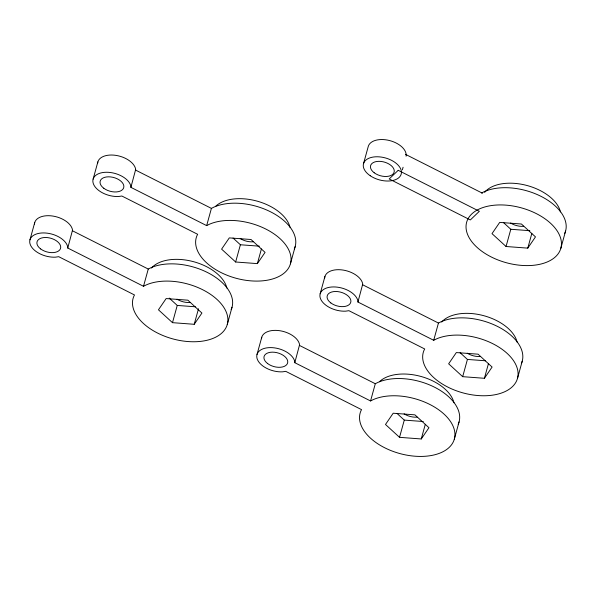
<?xml version="1.0" encoding="UTF-8"?>
<svg xmlns="http://www.w3.org/2000/svg" width="596" height="596" viewBox="0 0 596 596"><rect width="100%" height="100%" fill="white"/><g stroke="black" fill="none" stroke-linecap="round" stroke-linejoin="round"><path stroke-width="0.89" d="M67.75 248.025L67.788 247.303A19.549 11.376 15.4 0 0 45.289 232.984A19.549 11.376 15.4 0 0 30.411 244.934A19.549 11.376 15.4 0 0 55.502 257.167L58.721 256.69L134.517 294.975L133.958 296.003A48.865 28.444 15.4 0 0 184.887 341.247A48.865 28.444 15.4 0 0 223.195 306.448A48.865 28.444 15.4 0 0 146.065 285.007L143.509 286.289L67.75 248.025L72.533 230.063A19.549 11.376 15.4 0 0 52.932 216.072A19.549 11.376 15.4 0 0 34.471 224.051M130.897 187.353L130.934 186.63A19.549 11.376 15.4 0 0 108.435 172.319A19.549 11.376 15.4 0 0 93.557 184.261A19.549 11.376 15.4 0 0 118.656 196.494L121.867 196.017L197.663 234.303L197.112 235.331A48.865 28.444 15.4 0 0 248.033 280.582A48.865 28.444 15.4 0 0 286.341 245.775A48.865 28.444 15.4 0 0 209.211 224.334L206.663 225.623L130.897 187.353L135.687 169.391A19.549 11.376 15.4 0 0 116.078 155.4A19.549 11.376 15.4 0 0 97.617 163.379M294.789 362.696L294.826 361.973A19.549 11.376 15.4 0 0 272.327 347.662A19.549 11.376 15.4 0 0 257.45 359.604A19.549 11.376 15.4 0 0 282.549 371.837L285.76 371.36L361.563 409.646L361.005 410.674A48.865 28.444 15.4 0 0 411.925 455.918A48.865 28.444 15.4 0 0 450.233 421.119A48.865 28.444 15.4 0 0 373.103 399.678L370.556 400.959L294.789 362.696L299.579 344.734A19.549 11.376 15.4 0 0 279.971 330.743A19.549 11.376 15.4 0 0 261.51 338.722M357.935 302.023L357.98 301.3A19.549 11.376 15.4 0 0 335.474 286.989A19.549 11.376 15.4 0 0 320.603 298.931A19.549 11.376 15.4 0 0 345.695 311.164L348.906 310.687L424.71 348.973L424.151 350.001A48.865 28.444 15.4 0 0 475.072 395.252A48.865 28.444 15.4 0 0 513.38 360.453A48.865 28.444 15.4 0 0 436.257 339.005L433.702 340.294L357.935 302.023L362.726 284.069A19.549 11.376 15.4 0 0 343.117 270.07A19.549 11.376 15.4 0 0 324.656 278.056M29.964 239.815L34.717 222.576M93.118 179.143L97.863 161.911M143.509 286.289L148.262 269.057L150.81 267.768A48.865 28.444 15.4 0 1 208.317 272.946A48.865 28.444 15.4 0 1 231.159 309.615M172.49 322.667L158.454 309.808L166.142 298.559L187.874 300.183L201.917 313.049L194.221 324.291L172.49 322.667L177.243 305.435L169.219 298.082M206.663 225.623L211.409 208.384L213.964 207.095A48.865 28.444 15.4 0 1 271.463 212.273A48.865 28.444 15.4 0 1 294.305 248.942M194.221 324.291L198.498 308.773M235.644 262.002L221.6 249.135L229.296 237.893L251.028 239.51L265.064 252.376L257.368 263.618L235.644 262.002L240.389 244.762L233.036 238.02M227.262 324.515L232.008 307.275M257.368 263.618L261.406 248.964M257.01 354.486L261.756 337.254M290.408 263.842L295.162 246.61M320.156 293.821L324.902 276.581M363.523 163.654L368.276 146.415A19.549 11.376 15.4 0 1 389.605 140.559A19.549 11.376 15.4 0 1 406.092 156.189M402.367 169.845L403.082 167.26M370.556 400.959L375.301 383.727L377.857 382.438A48.865 28.444 15.4 0 1 435.356 387.616A48.865 28.444 15.4 0 1 458.197 424.285M399.536 437.337L385.493 424.479L393.189 413.229L414.92 414.853L428.956 427.719L421.26 438.961L399.536 437.337L404.282 420.106L396.929 413.363M433.702 340.294L438.447 323.054L441.003 321.765A48.865 28.444 15.4 0 1 498.502 326.943A48.865 28.444 15.4 0 1 521.344 363.612M421.26 438.961L425.298 424.307M462.682 376.672L448.646 363.806L456.335 352.564L478.067 354.18L492.102 367.047L484.414 378.289L462.682 376.672L467.428 359.433L460.075 352.69M506.049 246.506L492.013 233.647L499.701 222.397L521.433 224.022L535.476 236.888L527.78 248.13L506.049 246.506L510.802 229.274L503.449 222.531M454.301 439.185L459.054 421.946M484.414 378.289L488.444 363.642M527.78 248.13L531.818 233.476M517.455 378.52L522.2 361.28M560.821 248.353A48.865 28.444 15.4 0 0 496.915 205.017A48.865 28.444 15.4 0 0 483.49 252.421A48.865 28.444 15.4 0 0 560.821 248.353L565.567 231.114M510.802 229.274L529.814 230.689M240.389 244.762L259.402 246.178M177.243 305.435L195.346 306.784M467.428 359.433L485.539 360.781M404.282 420.106L423.294 421.521M405.451 154.319L482.455 193.216M135.642 170.121L211.409 208.384M362.688 284.791L438.447 323.054M72.496 230.786L148.262 269.057M299.535 345.457L375.301 383.727M379.428 381.745A40.707 23.698 15.4 0 1 421.327 376.56A40.707 23.698 15.4 0 1 453.943 402.777M417.118 417.14A13.44 7.822 15.4 0 1 404.095 413.87M151.466 268.051A40.707 23.698 15.4 0 1 193.253 261.607A40.707 23.698 15.4 0 1 226.897 288.099M190.079 302.47A13.44 7.822 15.4 0 1 177.049 299.192M215.536 206.402A40.707 23.698 15.4 0 1 257.435 201.217A40.707 23.698 15.4 0 1 290.051 227.434M253.225 241.797A13.44 7.822 15.4 0 1 240.203 238.527M441.658 322.056A40.707 23.698 15.4 0 1 483.445 315.604A40.707 23.698 15.4 0 1 517.09 342.104M480.264 356.475A13.44 7.822 15.4 0 1 467.242 353.197M484.608 192.396A40.707 23.698 15.4 0 1 526.298 185.311A40.707 23.698 15.4 0 1 560.456 211.945M523.638 226.309A13.44 7.822 15.4 0 1 510.616 223.031M481.598 193.007A48.865 28.444 15.4 0 1 540.036 195.86A48.865 28.444 15.4 0 1 564.717 233.453M398.217 170.307L389.195 178.971L470.341 219.954L479.363 211.289L398.217 170.307M267.671 363.597A12.218 7.115 15.4 0 0 287.451 363.463A12.218 7.115 15.4 0 0 272.387 352.154A12.218 7.115 15.4 0 0 267.671 363.597M40.625 248.919A12.218 7.115 15.4 0 0 60.405 248.793A12.218 7.115 15.4 0 0 45.348 237.484A12.218 7.115 15.4 0 0 40.625 248.919M103.779 188.254A12.218 7.115 15.4 0 0 123.558 188.12A12.218 7.115 15.4 0 0 108.494 176.811A12.218 7.115 15.4 0 0 103.779 188.254M330.817 302.924A12.218 7.115 15.4 0 0 350.597 302.79A12.218 7.115 15.4 0 0 335.541 291.481A12.218 7.115 15.4 0 0 330.817 302.924M370.235 175.753A19.549 11.376 15.4 0 0 401.183 174.151A19.549 11.376 15.4 0 0 375.644 156.8A19.549 11.376 15.4 0 0 370.235 175.753M374.184 172.766A12.218 7.115 15.4 0 0 393.963 172.631A12.218 7.115 15.4 0 0 378.907 161.322A12.218 7.115 15.4 0 0 374.184 172.766"/></g></svg>
